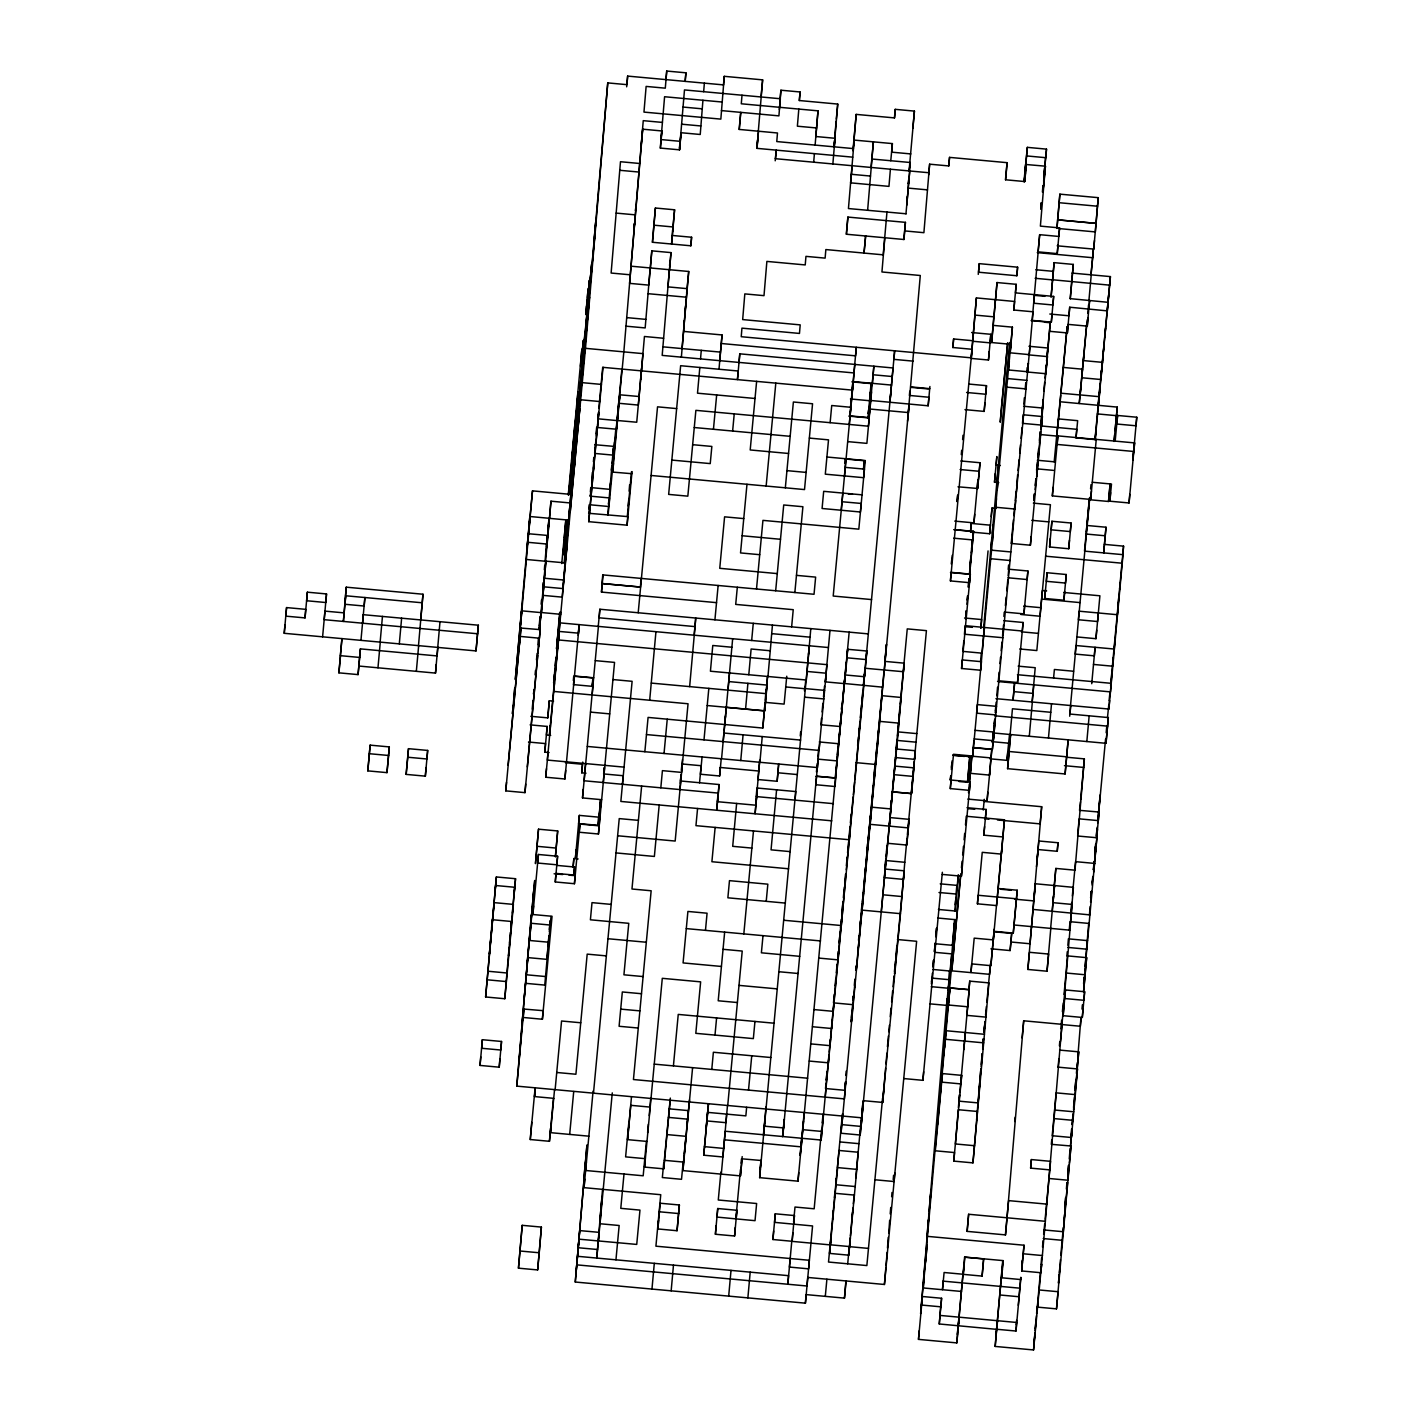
<?xml version="1.0" encoding="UTF-8"?>
<svg xmlns="http://www.w3.org/2000/svg" width="1421" height="1421" viewBox="0 0 1421 1421"><rect width="100%" height="100%" fill="white"/><g stroke="black" fill="none" stroke-linecap="round" stroke-linejoin="round"><path stroke-width="1.5" d="M363.119 614.671L478.344 625.204L476.017 650.925L284.236 633.304L284.964 624.743M305.035 617.904L305.746 609.343L286.562 607.584L285.852 616.146L305.035 617.904L307.362 592.184L326.528 593.942L325.818 602.522L306.634 600.746L307.362 592.184M437.828 647.372L437.117 655.934L360.401 648.882L358.074 674.602L338.891 672.844L341.946 638.562L340.329 655.72M422.25 602.788L422.978 594.227L346.262 587.175L345.534 595.754L422.25 602.788L420.652 619.947M358.074 674.602L360.401 648.882M362.568 623.197L363.279 614.636M367.808 770.875L370.135 745.137L389.301 746.913L388.59 755.475L386.974 772.633L367.808 770.875L370.135 745.137M380.295 642.079L377.968 667.799M382.462 616.394L380.135 642.114M386.974 772.633L389.301 746.913M401.628 618.153L399.301 643.873M427.668 750.43L425.341 776.15L406.157 774.392L406.868 765.83L408.484 748.672L427.668 750.43L426.939 758.992L407.774 757.233L408.484 748.672M418.662 645.614L416.335 671.334M425.341 776.15L426.051 767.589M358.803 666.04L435.501 673.092L436.229 664.531M439.995 621.688L435.501 673.092M476.017 650.925L478.344 625.204M485.609 996.974L494.206 902.637L513.39 904.395L511.951 921.519L504.792 998.732L485.609 996.974L496.373 876.952L515.539 878.711L508.558 955.871L509.269 947.31M480.032 1065.43L482.358 1039.71L501.542 1041.469L499.215 1067.189L480.032 1065.43L480.742 1056.869M482.358 1039.71L481.648 1048.272L500.814 1050.03L501.542 1041.469M490.813 936.99L489.375 954.113L495.645 885.514L514.828 887.272M491.542 928.428L492.252 919.867M494.757 894.111L496.373 876.952M530.175 516.587L520.299 628.011L540.175 629.627L524.971 792.634L505.787 790.875L506.498 782.314M508.114 765.155L520.104 636.466L519.375 645.027M513.141 705.207L512.43 713.768L514.757 688.048L514.029 696.61M528.381 533.781L526.782 550.939L532.502 490.867L570.851 494.384M529.109 525.219L529.82 516.658L515.308 679.522L521.578 610.923L520.139 628.046L521.916 610.852L541.099 612.611L539.483 629.769L550.957 501.187L570.123 502.945L564.67 562.982L568.436 520.122M547.902 535.468L528.559 533.745L532.502 490.867M504.792 998.732L509.109 947.345M509.464 943.064L510.423 932.354M499.215 1067.189L499.926 1058.627M509.446 945.178L509.997 938.748M512.324 913.028L514.651 887.308M513.94 895.869L515.539 878.711M524.971 792.634L525.681 784.072M527.298 766.914L537.671 655.401M537.884 644.832L538.417 638.402M544.35 569.857L544.705 565.576M545.06 561.295L545.788 552.733M548.275 526.978L548.826 520.566L547.795 531.294M538.559 646.804L539.27 638.224L537.866 653.251M560.62 614.298L541.437 612.54L542.147 603.978L545.913 561.135L565.096 562.894M542.875 595.417L544.314 578.294M540.175 629.627L539.447 638.207L520.264 636.43L520.992 627.869L505.787 790.875M541.437 612.54L543.763 586.82L562.947 588.578L566.872 545.7L566.162 554.261M545.913 561.135L544.474 578.258L563.657 580.017M550.957 501.187L549.518 518.31L530.335 516.551M861.979 1117.83L516.782 1086.124L531.33 914.822M521.809 1026.175L533.834 889.066M549.074 752.562L544.811 752.171L545.54 743.592L528.488 742.028M519.109 1060.386L522.697 1017.578M538.523 829.189L535.468 863.488L538.523 829.189L557.689 830.948L555.451 856.668M530.104 724.87L547.156 726.433L546.428 734.994L550.691 735.385M553.568 701.139L549.305 700.748L547.867 717.871L530.815 716.308M532.555 906.154L529.518 940.453L531.117 923.277L550.3 925.053L548.684 942.212L529.34 940.471M533.106 897.628L534.722 880.469L530.779 923.348M564.332 537.777L565.771 520.654L561.757 563.551M516.782 1086.124L523.94 1008.91L523.212 1017.472L542.396 1019.248L552.059 916.279L532.875 914.52L533.586 905.959M563.8 546.303L563.071 554.883L566.286 520.548M565.398 529.145L566.126 520.583M568.453 494.863L569.164 486.302M538.417 854.483L537.706 863.044L556.872 864.803L557.6 856.241L538.417 854.483L532.875 914.52M571.668 460.546L572.379 451.985M572.556 451.949L574.723 426.264M578.24 635.311L579.235 624.601L564.919 778.992L545.753 777.234L546.463 768.672M554.385 674.478L553.657 683.039L555.984 657.319L555.274 665.881M573.622 443.316L572.894 451.878L576.837 408.999L576.127 417.561M575.061 426.193L575.771 417.632M576.677 409.035L577.938 391.947M548.08 751.514L547.351 760.075L624.068 767.127M550.229 725.829L549.518 734.391L585.47 348.34L607.762 82.898L626.945 84.656L627.656 76.095L723.555 84.905M557.423 640.196L558.151 631.635M565.327 546.001L566.055 537.44M567.494 520.317L564.439 554.599L567.832 520.246M577.565 400.438L578.276 391.876L568.702 494.81M580.443 366.192L581.882 349.051L568.276 494.899M549.696 734.355L550.407 725.794M559.927 614.44L558.489 631.563L560.727 612.185M567.121 528.807L564.155 563.089M571.437 477.438L569.821 494.597L574.652 443.121M572.148 468.877L574.475 443.157M554.51 682.879L553.799 691.441L688.048 703.768L675.17 841.054L617.638 835.761M555.06 674.353L558.116 640.054L556.499 657.23M566.748 537.298L568.187 520.175L565.682 545.93M581.669 357.524L580.958 366.085L583.285 340.365L582.557 348.927M557.743 648.562L559.892 622.86L828.372 647.532M564.919 562.929L568.524 520.104L549.341 518.345L547.014 544.065L527.83 542.307M571.402 485.858L570.674 494.419L572.29 477.261M572.112 477.296L580.55 382.995L579.999 391.539M586.5 306.03L585.772 314.609L588.099 288.872L587.388 297.433M575.168 443.015L562.219 597.14L543.035 595.381M574.617 451.541L564.617 567.192M587.726 297.38L586.287 314.503L589.342 280.221L587.903 297.344M573.516 468.593L571.366 494.295L589.449 297.042L580.852 391.361M579.448 400.065L571.739 485.787M585.026 331.59L578.933 400.171M570.265 511.347L579.75 408.413L578.311 425.554M582.663 365.748L579.075 408.555L582.468 374.203M583.392 357.186L584.99 340.01M574.208 468.468L574.919 459.907M590.195 280.044L591.811 262.885L583.765 348.678M584.067 357.044L584.795 348.482M590.71 279.937L607.762 82.898M593.925 245.62L595.914 219.971L594.315 237.129M518.452 1268.171L522.218 1225.328L541.401 1227.087L539.234 1252.771L537.635 1269.93L518.452 1268.171L522.218 1225.328M553.462 1098.397L549.447 1141.294L530.264 1139.535L531.703 1122.395M534.545 1096.586L535.273 1088.006L534.545 1096.586L553.728 1098.344M555.362 856.685L557.689 830.948M545.469 976.529L526.303 974.77L527.902 957.612L547.085 959.37L544.758 985.09L525.575 983.332L523.958 1000.491M548.897 935.853L546.907 959.406L547.724 950.827M549.412 931.537L550.14 920.861L549.305 929.458M548.684 942.212L549.234 935.782M549.59 931.501L551.028 916.492M542.396 1019.248L543.106 1010.668L523.425 1009.017M555.274 881.961L555.984 873.4L575.168 875.158L574.439 883.72L555.274 881.961L557.6 856.241M564.919 778.992L565.647 770.431M578.347 633.198L579.075 624.636M588.951 509.002L589.306 504.721L608.49 506.48L607.762 515.041M590.39 491.861L590.745 487.581M588.933 513.212L589.644 504.65M590.372 496.089L591.083 487.527M592.344 472.536L591.793 483.176L592.841 472.429M591.26 487.492L590.55 496.053L591.349 487.474M593.41 461.789L593.783 457.509M632.025 471.577L627.087 525.184L588.72 521.667L597.317 427.348M593.392 470.227L594.102 461.665M596.269 435.981L596.98 427.401M597.495 427.312L598.756 412.321L597.53 425.199M588.72 521.667L603.037 367.257M537.635 1269.93L541.401 1227.087M549.447 1141.294L550.531 1128.452M588.862 1136.178L550.513 1132.661L551.224 1124.1M573.143 867.147L573.853 858.568L578.116 858.959M586.003 773.202L581.74 772.811L582.45 764.249L565.416 762.686M576.127 849.705L575.398 858.266L579.342 815.388L598.525 817.146L597.797 825.708L578.631 823.949L579.342 815.388M599.165 825.441L579.999 823.683L579.271 832.244L598.454 834.003L614.547 662.399L595.363 660.641M601.669 799.686L582.503 797.927L583.214 789.365M585.541 763.628L584.102 780.768L718.351 793.096L716.735 810.254L718.014 793.167M592.148 694.958L592.877 686.396L573.693 684.638M598.419 626.359L582.503 797.927M868.338 633.89L599.857 609.236L599.147 617.798L695.029 626.608L689.647 686.609M602.735 574.972L602.007 583.534L640.374 587.068L641.173 578.489M608.845 500.085L608.49 504.366L609.005 500.05M613.517 446.531L609.2 497.918L590.035 496.142M716.539 602.646L601.474 592.077L602.184 583.516L640.534 587.033M608.827 506.409L609.556 497.847M613.854 446.46L612.433 463.601L615.808 429.231M614.565 442.109L614.209 446.407L594.689 444.702M612.931 463.495L612.22 472.056L631.919 473.708M613.659 454.933L614.369 446.372M613.446 463.388L612.735 471.95L619.893 394.754L619.165 403.315L638.349 405.074L641.51 368.661M616.501 429.106L618.65 403.422M618.277 411.912L617.389 420.509L636.732 422.232L643.003 353.634L585.47 348.34M619.005 403.351L619.716 394.789L639.077 396.512M634.441 223.452L634.086 227.733L634.619 223.417M669.54 269.724L670.978 252.601L651.813 250.842L648.758 285.124L629.574 283.365L642.701 129.187L661.866 130.963L660.445 148.086L679.611 149.844L681.05 132.721L700.233 134.48L702.933 100.269M598.312 825.601L600.479 799.916M600.639 799.881L599.2 817.004L600.817 799.845M598.454 834.003L599.893 816.88M603.659 774.036L604.191 767.606M603.286 782.527L604.547 767.535M629.094 491.115L629.645 484.685M628.189 506.036L628.721 499.606M627.087 525.184L627.798 516.622L588.596 513.283M640.676 379.354L644.441 336.493L663.625 338.269M650.196 268.001L645.17 327.931L625.986 326.173M652.363 242.316L655.401 208.017L674.584 209.793L671.618 244.057M685.188 81.37L685.917 72.808L666.733 71.05L665.294 88.173L646.129 86.415L643.962 112.099L720.838 119.115L724.266 76.325L762.633 79.86L758.317 131.229M650.374 267.965L651.813 250.842M655.401 208.017L652.523 242.281L690.89 245.797L691.601 237.236L672.417 235.477M575.274 1282.026L584.067 1179.235L575.274 1282.026L805.405 1303.164L812.563 1225.95L774.552 1222.362L775.262 1213.8L794.446 1215.559L793.717 1224.12M585.328 1162.147L583.889 1179.27L586.944 1144.989L585.505 1162.112M790.165 1258.509L789.437 1267.07L808.62 1268.846L809.331 1260.285L655.916 1246.181L660.747 1194.706L584.031 1187.654L584.759 1179.093M586.358 1161.934L585.647 1170.495L643.18 1175.789L646.395 1141.472M622.451 784.285L623.18 775.724L603.996 773.965M669.38 269.759L662.186 355.392L738.902 362.426M669.557 265.514L670.09 261.198M671.529 244.075L672.968 226.951L653.802 225.175M602.522 1189.555L596.767 1258.065L612.273 1092.891M598.383 1240.906L599.094 1232.344L579.75 1230.604L578.152 1247.78M655.951 631.635L649.681 700.251M681.37 357.151L687.107 288.641L667.941 286.882L670.978 252.601M703.661 91.69L704.372 83.129M682.08 348.589L688.723 271.482L631.19 266.207M646.733 1141.4L627.567 1139.642L631.492 1096.746M699.825 367.471L697.498 393.191L755.031 398.484M700.535 358.909L701.264 350.348M670.197 1100.209L663.767 1168.844L644.583 1167.085L645.294 1158.524M647.621 1132.803L648.349 1124.242M649.237 1115.645L650.676 1098.522M680.375 781.07L681.085 774.623L680.25 783.202M679.984 789.561L680.712 780.999L719.062 784.534L718.351 793.096M682.329 763.841L681.6 772.402L662.417 770.644L660.818 787.802M695.029 626.608L695.739 618.028L694.141 635.205M718.99 369.229L722.046 334.947L683.696 331.43M742.011 95.225L741.282 103.786L817.999 110.838L815.121 145.084M719.719 360.668L722.046 334.947M654.299 1263.34L651.973 1289.06M657.87 1228.952L660.197 1203.232L679.38 1204.99L677.053 1230.728L657.87 1228.952L658.58 1220.39M663.767 1168.844L664.477 1160.282M699.541 782.829L701.157 765.67M852.76 157.163L756.878 148.352L757.588 139.791M853.968 372.995L854.856 364.398L739.79 353.829L739.062 362.408L854.128 372.959L833.203 596.038L871.57 599.573M757.038 148.335L758.477 131.194L756.878 148.352M673.483 1265.099L671.156 1290.836M677.053 1230.728L679.38 1204.99M742.082 1158.737L740.465 1175.895L682.933 1170.602L683.661 1162.041M684.371 1153.479L685.1 1144.917M685.259 1144.882L685.988 1136.32L666.804 1134.562M686.876 1127.723L688.315 1110.6L669.131 1108.842M702.045 757.073L700.429 774.232L719.612 775.99L720.34 767.429M723.182 741.62L723.893 733.041L800.609 740.092M724.781 724.444L725.509 715.882M728.014 690.126L729.524 672.986M732.668 638.686L721.566 758.778M834.855 138.317L837.733 104.07L799.366 100.536L800.094 91.974L780.911 90.216L778.921 115.865L721.388 110.589M775.511 158.655L776.221 150.093L775.209 160.804M727.481 1105.538L722.898 1156.978L703.732 1155.202L708.386 1103.762M706.059 1129.482L706.77 1120.92L725.953 1122.679L726.664 1114.117M706.947 1118.789L707.498 1112.359L745.847 1115.876L746.647 1107.296M736.629 803.451L732.703 846.33L751.869 848.088M743.076 734.817L740.75 760.537M747.908 683.323L745.581 709.061M798.815 109.062L797.376 126.203L816.56 127.961M715.402 1234.245L717.729 1208.525L736.913 1210.283L734.586 1236.004L715.402 1234.245L716.113 1225.684M717.729 1208.525L717.019 1217.087L755.031 1220.675L756.629 1203.516L718.28 1199.999L720.891 1172.112M721.3 1174.137L725.225 1131.24L821.125 1140.051L863.861 685.295M756.185 796.719L756.913 788.158M759.702 760.235L755.102 813.771L757.429 788.051L795.778 791.568L795.05 800.13M762.793 728.049L764.924 704.461L762.793 728.049L648.083 717.41L644.85 751.727M762.242 736.575L759.915 762.295M766.026 693.714L767.535 676.574L764.747 710.82L707.214 705.527M764.747 710.82L767.074 685.1L728.724 681.565M771.017 642.203L767.962 676.503M770.928 642.221L772.456 625.08M813.682 162.207L814.411 153.646M731.016 1270.392L728.689 1296.112M734.586 1236.004L735.296 1227.442M736.185 1218.845L736.913 1210.283M740.465 1175.895L742.188 1156.605M777.145 781.284L778.672 764.143L777.145 781.284L757.961 779.525L759.578 762.366M776.594 789.81L771.052 849.847L790.236 851.623M833.967 146.914L834.5 140.484M834.855 136.203L836.116 121.229M834.127 146.878L834.678 140.448M832.866 163.966L835.015 138.281L815.849 136.523L817.999 110.838M750.199 1272.15L747.872 1297.87M846.259 662.168L797.998 1181.171L759.649 1177.654L760.359 1169.092M765.191 1117.617L759.649 1177.654M800.272 735.954L800.645 731.673M763.592 1134.775L809.366 645.738L808.478 654.335M731.939 647.248L712.774 645.489L710.429 671.209L806.329 680.02L810.805 628.597M853.133 148.672L856.188 114.391L894.537 117.907L895.266 109.346L914.431 111.104L909.067 171.124M856.188 114.391L854.021 140.075L892.388 143.592L891.66 152.154L910.843 153.93M846.454 234.199L847.893 217.076L905.426 222.351L903.987 239.492L846.294 234.234L847.893 217.076M794.446 1215.559L792.119 1241.279L772.935 1239.521L773.646 1230.959M784.197 1119.411L782.598 1136.569L784.374 1119.375M818.176 759.009L817.448 767.571L587.317 746.434M819.793 741.851L819.064 750.412L646.466 734.568M782.758 1136.534L826.223 673.217L807.039 671.458M844.696 463.246L845.051 458.965L864.234 460.741L863.435 469.321M841.25 510.246L842.777 493.105M844.483 475.928L845.992 458.788M849.296 424.453L852.902 381.627L851.89 392.356M871.055 167.518L873.382 141.798L867.627 210.308M853.239 381.556L852.529 390.136L602.699 367.329L598.88 408.093M792.119 1241.279L792.829 1232.717M797.998 1181.171L798.726 1172.609M801.604 1138.363L800.165 1155.486L804.179 1112.59M803.558 1121.133L801.213 1146.854L724.515 1139.82M838.621 741.584L839.172 735.154M839.331 735.119L840.22 726.522L820.876 724.799L821.48 718.369M840.237 724.426L840.593 720.127M846.845 657.852L847.555 649.29L866.899 651.013L864.572 676.733L845.406 674.975L847.733 649.255M868 417.881L871.055 383.599L851.872 381.84M868.515 417.774L871.57 383.492L870.842 392.054M869.954 400.651L871.393 383.528M869.741 409.124L869.03 417.685L873.862 366.192L872.423 383.333M847.698 441.611L866.881 443.37L871.535 391.93M884.821 237.716L881.944 271.979L920.293 275.496L908.268 412.605M886.97 212.031L883.205 254.874M890.399 169.259L888.96 186.382L850.611 182.847L852.209 165.689M805.405 1303.164L806.116 1294.602L844.465 1298.119L846.081 1280.96M821.125 1140.051L822.723 1122.892M825.956 1084.365L825.601 1088.646L825.832 1084.383M826.329 1080.084L827.04 1071.523L826.24 1080.102M825.228 1097.136L825.938 1088.575L845.122 1090.333L844.411 1098.895L633.446 1079.534L651.155 890.772L631.972 889.013L641.635 786.044M830.77 1037.099L830.059 1045.661L810.876 1043.902M832.386 1019.941L831.658 1028.502L812.492 1026.744M834.003 1002.782L833.274 1011.343L814.091 1009.585M839.207 942.798L839.918 934.236M838.816 951.288L838.106 959.868L818.922 958.091M840.095 934.201L840.806 925.639M841.871 914.911L842.955 902.051M850.095 831.178L849.367 839.74L695.953 825.654L697.569 808.496M859.048 732.561L859.403 728.28M864.234 676.805L864.945 668.243L903.472 671.724L904.2 663.163L885.017 661.404M863.684 685.331L865.123 668.207M866.011 659.61L866.739 651.049M890.701 393.688L854.749 779.738M906.882 201.018L907.237 196.737M909.404 171.053L910.115 162.491L871.588 158.992M913.099 361.129L893.933 359.371L894.644 350.809L889.901 402.267L893.027 367.968L854.678 364.433M905.976 213.825L909.742 170.982L908.143 188.14M829.58 1253.411L837.626 1167.6L856.81 1169.376L848.746 1255.169L829.58 1253.411L831.019 1236.288M831.178 1236.252L830.468 1244.814L849.651 1246.572L850.362 1238.011M832.617 1219.129L833.345 1210.55M834.429 1197.708L834.784 1193.427M835.85 1182.698L836.205 1178.418M837.449 1167.636L839.065 1150.477L858.248 1152.236L856.632 1169.394M884.199 1085.289L882.761 1102.43L863.417 1100.689L860.185 1135.024L841.019 1133.248L841.729 1124.686M841.907 1124.65L879.812 721.388L898.996 723.147L861.09 1126.427L841.907 1124.65L842.617 1116.089M851.41 1017.525L851.765 1013.244M852.849 1000.384L853.204 996.103L853.026 1000.366M852.103 1013.173L851.392 1021.735L855.335 978.856L854.607 987.417M855.708 970.348L856.064 966.067M856.934 961.697L856.224 970.259L909.174 404.008L907.557 421.167M857.822 953.1L860.167 927.362M861.428 910.275L861.783 905.994M861.055 918.765L861.765 910.204M862.494 901.642L863.204 893.081M864.092 884.484L865.531 867.361M863.542 893.01L862.103 910.133L900.47 913.667L882.583 1102.465L885.638 1068.166M864.98 875.887L867.147 850.202M868.036 841.605L868.746 833.043M867.485 850.131L870.363 815.885M869.101 832.972L870.54 815.849M872.689 790.165L873.045 785.884M873.027 790.094L870.167 824.34L908.339 827.892L906.74 845.051L887.557 843.292M873.755 781.532L874.643 772.935M875.372 764.374L876.81 747.233M874.093 781.461L874.821 772.9M875.709 764.303L876.42 755.741M877.698 738.636L878.587 730.039M877.325 747.144L878.036 738.583M879.652 721.424L881.979 695.686L901.145 697.462L898.818 723.182M884.306 669.966L886.455 644.281L884.857 661.44M1025.358 173.025L1024.648 181.586L1026.246 164.427L1024.807 181.551L1005.642 179.792L1007.08 162.669L949.548 157.376L948.819 165.937L929.636 164.179L923.899 232.689L904.715 230.913M844.465 1298.119L845.904 1280.996M848.746 1255.169L850.184 1238.046M851.801 1220.888L852.529 1212.326M860.185 1135.024L860.913 1126.444M861.819 1115.751L862.884 1102.909L861.783 1113.655M861.09 1126.427L863.417 1100.689M881.286 911.909L904.2 663.163M884.892 869.084L885.603 860.522L904.786 862.281L900.47 913.667M885.78 860.487L884.342 877.61L903.507 879.386L904.236 870.807L885.052 869.048M886.668 851.89L887.201 845.477M891.66 800.378L889.333 826.098L889.883 817.572L909.067 819.331L908.339 827.892M891.678 798.265L892.21 791.852L911.394 793.611L912.282 785.014M893.276 783.22L895.603 757.5M897.397 736.096L898.392 723.253M896.491 748.903L897.219 740.341M870.807 400.491L928.179 405.802L928.89 397.241L909.706 395.482M885.994 1063.885L886.899 1053.192M887.432 1046.762L888.391 1036.051M895.301 965.214L894.573 973.776L904.236 870.807M906.74 845.051L909.067 819.331M892.388 791.817L911.554 793.575L913.17 776.417L913.898 767.855L894.715 766.097M914.609 759.294L915.337 750.732L896.154 748.974L896.864 740.412L916.048 742.171L914.431 759.329L895.425 757.535M916.048 742.171L926.421 630.64L907.255 628.881L900.204 703.963M950.436 580.923L951.146 572.361L970.33 574.12L969.602 582.681L950.436 580.923L972.799 340.72L953.615 338.962L952.905 347.523L972.071 349.282L971.36 357.843L741.229 336.706L741.94 328.144L799.472 333.438L800.201 324.876L742.668 319.583L744.817 293.898L764.001 295.657L766.878 261.411L805.227 264.928L805.956 256.366L825.121 258.125L825.85 249.563L883.382 254.856M888.214 1237.425L887.486 1248.082M889.653 1220.302L888.747 1233.108M890.203 1213.871L890.736 1207.441M891.642 1196.748L891.997 1192.468M576.873 1264.868L807.004 1286.005L807.732 1277.443L884.43 1284.477L885.869 1267.354M886.047 1265.223L887.13 1252.363M894.821 1172.964L894.093 1181.526L874.91 1179.767M962.639 439.569L962.994 435.288M971.182 357.879L976.387 297.913L1014.576 301.465L1013.848 310.027L1033.031 311.785L1029.266 354.628L1010.26 352.834L1012.409 327.15L993.243 325.391L995.393 299.707M972.799 340.72L976.387 297.913M979.264 263.649L978.554 272.21L1016.903 275.745L1017.614 267.184L979.264 263.649L978.252 274.377M903.756 1078.557L922.922 1080.333L923.65 1071.754M931.537 981.787L931.91 977.506M936.013 934.592L936.546 928.162L935.728 936.741M970.49 531.987L971.218 523.425L990.384 525.184L989.673 533.745L970.49 531.987L971.218 523.425M950.685 775.902L950.329 780.182L950.809 775.866M950.489 780.147L950.862 775.866M950.294 788.602L951.004 780.04L970.188 781.799L969.477 790.36L950.294 788.602L953.509 754.285L972.692 756.043L984.504 627.407M961.555 668.492L962.283 659.93L981.449 661.689L980.739 670.25L961.555 668.492L970.33 574.12M965.712 617.14L966.244 610.728M966.955 604.262L967.665 595.701L967.15 600.017M968.394 587.139L968.944 578.613L968.34 587.139M970.916 557.174L970.01 565.771L970.827 557.192M971.627 548.613L972.355 540.051L971.218 552.893M973.065 531.472L972.71 535.753L973.065 531.472L953.882 529.713M950.471 572.503L969.637 574.262L970.365 565.7M954.77 521.116L973.953 522.875L974.682 514.313M969.637 574.262L973.58 531.383L954.397 529.624M977.168 488.558L977.897 479.996L973.953 522.875M958.003 486.799L977.684 488.469L978.234 482.039M977.684 488.469L980.01 462.731L960.845 460.972M964.983 409.639L984.167 411.397L984.877 402.836M969.442 384.114L986.494 385.677L985.765 394.239L966.6 392.48M971.431 358.447L988.483 360.01L989.194 351.449M971.627 332.532L990.81 334.29L990.082 342.852L973.03 341.289M1010.082 352.87L1010.811 344.308L991.627 342.55L993.794 316.865M995.57 299.671L997.009 282.548L1016.175 284.307L1015.464 292.868L1053.654 296.421L1052.925 304.982L1033.742 303.224L1034.47 294.662M926.936 1236.661L930.702 1193.818L929.991 1202.379M929.085 1210.976L947.061 998.999M964.539 1257.176L983.723 1258.935L982.106 1276.094L962.923 1274.335L956.83 1342.898L918.481 1339.381L919.192 1330.82M927.824 1228.064L928.552 1219.502L920.63 1313.697L941.803 1073.725M948.677 979.744L949.406 971.182M921.519 1305.1L922.424 1296.503L941.59 1298.261L940.88 1306.823L921.696 1305.064M961.484 1291.458L923.135 1287.941L927.078 1245.062L925.639 1262.185M929.654 1003.83L946.688 1005.393L947.239 998.963M946.688 1005.393L949.015 979.673L931.981 978.11M954.77 911.163L956.209 894.04L938.997 892.512M923.313 1287.906L924.023 1279.344M937.7 918.019L954.734 919.6L942.514 1065.164L951.999 962.23L951.288 970.809L989.638 974.326L990.366 965.765M958.34 876.775L955.463 911.039L938.411 909.458M939.814 1099.374L940.524 1090.813M941.253 1082.251L941.963 1073.69M944.13 1048.005L939.636 1099.41M942.478 1073.583L941.768 1082.145L960.933 1083.921L961.662 1075.36L942.478 1073.583L935.32 1150.797L954.503 1152.555L953.793 1161.117L972.959 1162.875L977.453 1111.471L958.269 1109.712L955.392 1143.958L974.575 1145.717M944.645 1047.899L946.244 1030.74L984.433 1034.293L972.959 1162.875M937.487 1125.112L950.01 987.897L948.233 1005.091L949.85 987.932L969.193 989.655L959.885 1092.554M967.452 782.349L969.779 756.629L952.727 755.066M969.779 756.629L967.612 782.314L959.086 781.532M980.899 628.118L981.627 619.556L964.575 617.993M991.272 516.587L992 508.025L996.263 508.416M942.247 874.412L961.431 876.171L962.141 867.609M998.768 482.66L994.505 482.27L995.215 473.708M971.111 764.782L970.401 773.344L989.567 775.102L990.295 766.541M972.692 756.043L973.403 747.482M983.652 627.567L1009.549 342.461M984.327 627.425L982 653.163L962.834 651.386L963.829 640.676M990.81 550.371L991.521 541.81M992.409 533.212L993.137 524.651M996.903 481.79L998.501 464.631M983.723 633.873L1012.409 327.15M992.373 541.632L993.101 533.07M996.494 498.718L995.766 507.279L1014.949 509.038L1015.678 500.476M997.205 490.156L997.933 481.595M1024.843 173.113L1025.571 164.552M1008.484 370.028L1009.372 361.431M1026.619 155.919L1045.803 157.695L1046.513 149.134L1027.347 147.358L1024.292 181.657L1025.909 164.499L1045.43 166.186L1040.385 226.117L1059.569 227.893L1058.858 236.454L1039.675 234.678L1038.058 251.854L1057.242 253.613L1059.569 227.893M996.458 1329.328L939.263 1323.981L939.992 1315.42L1016.69 1322.471L1015.979 1331.033L996.796 1329.274L997.524 1320.713M943.207 1281.103L942.478 1289.664L944.095 1272.505L963.278 1274.264L964.877 1257.105L1003.244 1260.622L1001.627 1277.781L1020.811 1279.557M963.811 1049.657L965.427 1032.499M969.015 989.691L969.744 981.129L988.927 982.888L984.433 1034.293M1004.469 819.81L996.601 905.586L977.417 903.827L978.128 895.266L1016.495 898.783L1013.262 933.1L994.096 931.341L993.368 939.903L974.202 938.144L970.969 972.461L971.698 963.9L990.881 965.658L1004.469 819.81L966.28 816.258L965.481 824.837M1003.031 836.951L983.847 835.175L984.575 826.613M985.463 818.016L986.174 809.455L967.008 807.696M967.896 799.099L987.08 800.858L987.79 792.296M989.407 775.138L991.734 749.418L972.728 747.624M987.08 800.858L991.894 749.382M992.622 740.821L993.332 732.259L992.533 740.838M994.238 723.662L994.753 719.346L993.918 727.925M973.847 741.087L973.243 747.517L992.409 749.276L993.847 732.152M994.025 730.021L994.931 719.31M974.131 738.92L993.315 740.678L994.913 723.52M1003.901 616.483L1004.256 612.202M993.315 740.678L1029.976 346.067M1003.528 624.974L1002.569 635.702M1008.182 575.647L1008.715 569.217L1027.898 570.976L1027.17 579.537L1008.004 577.779M1011.557 543.39L1012.285 534.829M1016.388 491.915L1017.099 483.353M1027.152 367.684L1026.797 371.965L1045.98 373.723M1041.344 202.777L1040.811 209.207L1041.398 202.759L1040.829 207.093M1042.41 192.048L1042.943 185.618M1044.026 174.89L1044.559 168.46M1027.649 371.805L1028.378 363.225L1027.827 371.769L1008.644 369.993M1043.653 181.266L1044.186 174.854M1044.915 166.293L1045.625 157.731M1043.458 185.512L1042.925 191.942L1045.43 166.186M1043.653 183.38L1044.897 168.388L1043.671 181.266M1039.675 234.678L1032.143 320.382L1051.327 322.141L1053.654 296.421M958.091 1325.811L957.381 1334.372L964.628 1257.159M956.83 1342.898L957.559 1334.337M958.447 1323.644L958.997 1317.214M958.447 1325.74L959.157 1317.178M963.278 1274.264L963.989 1265.702M1022.41 1262.381L1021.699 1270.96L1040.865 1272.719L1045.359 1221.296L968.642 1214.262L967.204 1231.385L1005.571 1234.902L1023.706 1020.793L1062.073 1024.328L1060.457 1041.486M976.564 1120.068L980.881 1068.681L978.714 1094.383M981.236 1064.4L982.124 1053.707M982.675 1047.277L983.385 1038.715L983.03 1042.996M979.602 1085.786L978.163 1102.909L958.997 1101.151L959.53 1094.721L958.393 1107.581M981.218 1066.514L982.302 1053.672M982.657 1049.391L983.563 1038.68M984.096 1032.268L985.002 1021.557L983.954 1032.285L984.646 1025.838M1007.826 751.798L1007.098 760.359L989.886 758.814M990.881 965.658L994.203 929.21M1013.084 700.233L1014.594 683.075L1012.995 700.233M1065.111 773.965L1068.166 739.684L1065.111 773.965L1007.578 768.672L1010.633 734.391L1009.017 751.549M1002.142 845.548L1001.414 854.11L982.248 852.334L977.417 903.827M999.141 672.169L998.341 680.748L1017.525 682.506L1018.058 676.076M1003.883 620.693L1023.067 622.469L1022.338 631.031L965.161 625.666L964.433 634.228L1002.96 637.727M1004.771 612.096L1023.955 613.872L1024.683 605.293M1034.364 493.922L1033.831 500.334L1034.452 493.904M1013.422 519.873L1011.219 543.461L1030.385 545.22L1031.113 536.658M1054.116 262.654L1051.078 296.936L1054.116 262.654L1073.299 264.413L1070.244 298.694L1073.299 264.413M1056.993 228.39L1059.871 194.144L1098.238 197.661L1093.744 249.084L1057.171 245.815M1056.904 228.408L1059.871 194.144M1037.383 468.06L1036.655 476.621L1040.421 433.778M1042.41 408.111L1043.298 399.514L1040.811 425.27L1047.419 356.6L1028.236 354.841M1046.176 365.268L1045.057 378.11M1047.064 356.671L1047.792 348.109M1042.375 416.548L1041.664 425.11L1022.481 423.351L1023.209 414.772L1042.375 416.548L1030.385 545.22M1045.803 373.759L1047.419 356.6M1046.531 365.197L1050.297 322.354L1031.113 320.595M1051.327 322.141L1052.037 313.579M1057.242 253.613L1057.97 245.051M982.106 1276.094L983.545 1258.97M990.934 948.802L1010.118 950.56L1011.645 933.419M1032.339 701.974L1029.301 736.256M1033.778 684.851L1032.161 702.01L1035.216 667.71L1018.164 666.147M1013.262 933.1L1017.205 890.221L998.022 888.462M1016.495 898.783L1017.205 890.221M1033.369 503.141L1050.421 504.721L1040.048 616.234L1020.864 614.476M1019.781 648.988L1036.833 650.552L1042.375 590.514L1046.638 590.905M1057.579 427.508L1056.869 436.069L1039.817 434.506M1096.248 439.391L1090.689 499.428L1052.339 495.911L1053.068 487.35M1054.187 461.861L1060.617 395.34M1057.881 435.874L1057.171 444.436L1133.887 451.487L1134.597 442.908L1057.881 435.874L1052.339 495.911M1044.737 598.472L1047.064 572.734L1066.247 574.51L1063.92 600.23L1044.737 598.472L1045.465 589.91M1047.064 572.734L1046.353 581.313L1065.537 583.072L1066.247 574.51M1049.568 546.978L1051.895 521.258L1071.079 523.017L1068.752 548.755L1049.568 546.978L1050.297 538.417M1050.332 331.377L1067.384 332.94L1068.095 324.379L1087.278 326.137L1089.605 300.417L1088.877 308.979M1108.806 293.756L1107.368 310.879L1069.711 307.22L1068.983 315.782L1049.799 314.023M1051.895 521.258L1051.185 529.82L1070.35 531.578L1071.079 523.017M1040.865 1272.719L1041.593 1264.157L1033.547 1349.95L995.18 1346.433L997.347 1320.731M995.18 1346.433L1002.729 1260.729M1001.627 1277.781L1002.338 1269.219M1027.863 969.459L1029.461 952.301L1048.645 954.059L1047.028 971.218L1027.863 969.459L1041.682 806.719L984.149 801.444M1010.828 941.999L1030.012 943.757L1035.394 883.755L1073.406 887.343L1070.528 921.607M1051.522 703.732L1048.467 738.014M1072.073 273.081L1110.423 276.598L1095.218 439.604L1076.034 437.828L1076.763 429.266M1080.866 386.352L1079.25 403.511L1086.71 324.148M1081.772 373.545L1082.127 369.265M1084.081 352.035L1083.37 360.597L1102.554 362.355M1088.557 304.84L1087.793 313.402M1063.92 600.23L1064.631 591.669M1091.239 274.839L1088.912 300.559M1092.678 257.716L1093.406 249.137L1090.991 274.892L1092.678 257.716L1037.277 252.618M1068.752 548.755L1069.462 540.175M1087.278 326.137L1087.989 317.576M1093.744 249.084L1094.472 240.522M1018.306 1305.313L1020.74 1277.461M1021.699 1270.96L1024.026 1245.222L928.144 1236.43M1049.853 1169.892L1030.669 1168.133L1031.38 1159.572L1050.563 1161.33L1045.128 1219.236M1047.028 971.218L1050.794 928.375M1052.233 911.234L1053.494 896.26M1053.672 894.111L1055.839 868.426L1075.004 870.185L1084.365 758.867L1067.313 757.304M1037.206 858.142L1038.804 840.983L1057.988 842.742L1057.277 851.303L1038.094 849.545L1036.477 866.703M1070.528 705.527L1089.783 497.51M1086.283 531.88L1088.841 504.011M1088.61 508.274L1089.321 499.712L1108.504 501.471L1110.121 484.312M1095.218 439.604L1095.928 431.043M1090.689 499.428L1091.417 490.867M1098.433 405.287L1100.049 388.111M1103.264 353.793L1100.938 379.514L1081.754 377.755L1082.482 369.194L1063.299 367.435M1103.442 351.662L1103.975 345.232M1104.881 336.635L1105.591 328.073M1033.547 1349.95L1034.985 1332.827L1034.097 1341.424M1035.163 1330.678L1035.696 1324.265M1036.602 1313.555L1037.135 1307.142M1037.49 1307.071L1038.2 1298.51M1038.929 1289.948L1058.094 1291.707L1056.496 1308.865L1037.312 1307.107L1040.35 1272.807M1041.078 1264.246L1041.611 1257.834M1042.517 1247.123L1043.05 1240.711M1059.409 1045.892L1059.764 1041.611M1060.848 1028.768L1061.611 1020.207M1067.864 945.285L1068.397 938.855L1087.58 940.613L1084.845 970.632M1053.814 1118.576L1056.14 1092.856L1075.324 1094.614L1072.997 1120.334L1071.381 1137.493L1052.197 1135.734L1053.814 1118.576L1072.997 1120.334M1058.13 1067.207L1058.84 1058.645M1066.034 973.012L1067.473 955.889L1086.656 957.647L1083.53 991.947L1085.218 974.77L1066.034 973.012L1064.027 994.451M1045.359 1221.296L1072.127 904.431L1052.961 902.672L1054.56 885.514L1050.634 928.393M1063.139 1015.695L1065.466 989.957L1084.632 991.734L1082.305 1017.454L1063.139 1015.695L1063.849 1007.134M1065.466 989.957L1064.738 998.537L1083.921 1000.295L1084.632 991.734M1089.161 715.811L1086.834 741.531M1076.798 636.928L1095.964 638.686L1096.692 630.125M1098.291 612.966L1097.58 621.528L1078.397 619.751L1079.125 611.19L1117.474 614.725L1118.203 606.163M1106 527.227L1103.673 552.947L1106 527.227L1086.816 525.468M1108.504 501.471L1110.032 484.33M1114.65 434.986L1114.046 441.434L1117.261 407.099L1060.084 401.752M1134.597 442.908L1129.056 502.963L1109.872 501.204L1110.6 492.643M1117.581 415.465L1116.853 424.026L1136.036 425.785L1136.764 417.223L1117.581 415.465L1115.165 441.203M1059.196 1274.637L1058.467 1283.216L1060.084 1266.04M1059.373 1272.505L1060.457 1259.663M1060.812 1255.382L1063.317 1227.513M1065.128 1203.996L1065.661 1197.583L1065.111 1206.109M1066.389 1189.022L1066.922 1182.592M1085.076 966.387L1085.626 959.957M1085.804 957.807L1088.681 923.561M1056.496 1308.865L1071.008 1146.001L1051.309 1144.331L1051.718 1140.051M1064.578 1214.635L1063.849 1223.197L1067.615 1182.45M1066.727 1188.951L1067.26 1182.521M1067.81 1176.108L1068.699 1165.398M1069.249 1158.985L1070.137 1148.275M1070.866 1137.599L1071.594 1129.038M1073.565 1107.598L1074.454 1096.888M1074.987 1090.475L1075.892 1079.765L1075.075 1088.362M1076.425 1073.352L1077.331 1062.642M1077.864 1056.229L1080.937 1017.72M1091.541 891.411L1090.6 902.14M1092.074 884.999L1092.447 880.718M1093.992 861.463L1093.442 869.989L1094.046 863.559M1094.952 850.753L1095.325 846.472M1064.027 1223.161L1063.299 1231.723L1044.133 1229.964M1071.931 1128.967L1070.493 1146.09L1072.109 1128.931L1071.381 1137.493M1073.548 1109.712L1077.473 1068.929L1058.308 1067.171M1087.58 940.613L1096.888 837.733L1077.544 836.01M1075.697 1086.124L1078.752 1051.842L1059.569 1050.083M1094.401 863.488L1093.673 872.05L1096.888 837.733M1095.111 854.927L1095.84 846.365L1094.827 857.094M1097.438 829.207L1096.728 837.768L1099.055 812.048L1079.534 810.343L1080.422 801.746M1098.699 812.101L1100.138 794.978L1097.723 820.716M1075.324 1094.614L1077.473 1068.929M1099.055 812.048L1098.326 820.61L1079.161 818.851L1077.74 833.861M1082.305 1017.454L1083.033 1008.892M993.066 732.934L1106 743.307L1108.327 717.569L1069.977 714.053L1070.688 705.491L1069.693 716.22M1106 743.307L1108.327 717.569M995.943 698.67L1108.877 709.043L1109.606 700.482M1111.755 674.797L1110.494 691.885L997.56 681.512M1113.371 657.639L1112.643 666.2L1093.477 664.442M1114.97 640.48L1114.259 649.042L1075.892 645.525L1075.182 654.086L1094.365 655.845L1095.076 647.283L1091.737 683.732M1118.025 606.199L1118.736 597.619M1119.624 589.022L1120.174 582.61M1122.856 554.705L1123.567 546.144L1104.401 544.385M1108.877 709.043L1123.016 554.67L1084.667 551.153M1129.056 502.963L1129.766 494.401M1133.532 451.541L1132.821 460.102L1136.764 417.223M284.236 633.304L286.562 607.584M322.603 636.839L326.528 593.942M346.262 587.175L343.385 621.439L345.712 595.719L345.001 604.28L364.167 606.039L364.895 597.477L360.952 640.356M338.891 672.844L340.507 655.685L359.691 657.443M422.978 594.227L418.485 645.649M406.157 774.392L407.774 757.233M546.392 546.303L547.387 535.575M539.198 625.613L539.998 617.034M541.117 604.191L541.525 599.893M542.733 587.033L543.142 582.734M547.884 531.276L549.057 520.512M539.341 627.691L540.353 616.963L539.305 629.805L540.921 612.646M535.078 674.851L535.486 670.552M536.499 659.841L537.102 653.394M532.2 709.097L533.017 700.517M547.689 717.907L549.305 700.748M544.811 752.171L547.156 726.433M575.203 434.577L576.802 417.419L570.336 494.49L573 468.699M579.644 391.592L586.802 314.396M586.251 322.922L591.811 262.885M577.832 417.223L594.653 237.058M559.696 612.38L556.535 648.793L560.034 612.309M526.836 966.244L530.069 931.91M545.753 777.234L559.341 631.404L558.631 639.965L826.933 664.655L825.335 681.814L829.988 630.373M626.661 86.823L627.656 76.095M548.026 946.546L549.039 935.817M549.963 925.107L550.531 920.79M596.038 433.92L596.642 427.472M530.264 1139.535L535.095 1088.042M573.32 680.499L573.729 676.218L592.912 677.977L592.095 686.556M593.25 468.148L594.244 457.42M594.653 453.139L595.665 442.411M598.472 412.374L597.868 418.804L617.051 420.58M573.445 684.691L574.333 676.094M573.054 867.147L573.853 858.568M581.74 772.811L582.734 762.082M641.084 146.363L642.701 129.187M611.314 470.138L611.794 465.822M612.913 452.962L613.321 448.681M635.649 210.592L636.057 206.294M609.946 487.243L610.444 482.927M608.117 514.97L623.837 351.857L643.251 120.661L662.417 122.419M621.883 369.087L616.163 429.178L596.802 427.437M550.513 1132.661L554.527 1089.765M598.241 626.395L599.857 609.236M601.474 592.077L603.072 574.919L814.038 594.28L815.636 577.121L796.471 575.363M555.131 1089.641L561.561 1021.006L580.745 1022.765M574.439 883.72L579.999 823.683M665.934 79.629L666.733 71.05M660.268 148.121L661.866 130.963M627.283 516.729L631.51 471.683M569.679 1134.42L573.711 1091.523M598.578 825.565L601.065 799.81L598.738 825.53M685.117 81.388L685.917 72.808M679.469 147.766L679.877 143.485M681.05 132.721L679.451 149.88L684.478 89.932L780.36 98.742L779.365 109.47M672.577 231.232L674.584 209.793M575.985 1273.465L579.04 1239.183L636.732 1244.423L639.965 1210.106L620.782 1208.347L623.997 1174.03M584.031 1187.654L593.09 1091.133M638.207 612.753L657.532 406.832L676.698 408.591M593.481 1093.158L619.236 818.603L638.42 820.361M690.801 245.815L691.601 237.236M686.627 292.957L688.723 271.482M599.964 1219.538L601.971 1198.081L599.999 1223.747L619.165 1225.506L615.95 1259.823M683.785 325.089L684.176 320.809M685.188 310.08L685.597 305.781M723.467 84.923L724.266 76.325M628.828 1122.537L625.613 1156.872L644.779 1158.63M627.567 1139.642L630.782 1105.325L649.965 1107.083M659.202 804.961L654.37 856.454L616.021 852.92M664.033 753.485L667.248 719.168M739.133 129.471L740.75 112.312L739.311 129.435L777.482 132.988L776.772 141.567L853.488 148.601M681.281 770.36L682.471 759.613M713.449 429.284L716.664 394.967M644.583 1167.085L662.293 978.323L700.642 981.858L695.81 1033.333L753.343 1038.609L754.96 1021.45M761.017 97.019L762.633 79.86M663.767 1162.538L662.346 1177.547L681.529 1179.306L683.146 1162.147M714.923 619.805L718.138 585.488M732.632 431.043L734.231 413.884M739.79 353.829L737.463 379.567L738.174 371.005L680.641 365.712L668.652 494.401L687.835 496.16L695.881 410.349L868.48 426.211L869.208 417.65L850.024 415.891L856.295 347.275L855.566 355.836L721.335 343.509M670.321 1098.078L664.3 1160.318L683.483 1162.076L689.487 1099.836M673.412 1065.892L678.243 1014.416L774.125 1023.209M703.999 739.844L708.83 688.368M780.111 98.795L780.911 90.216M719.612 775.99L721.229 758.832M737.321 587.246L735.705 604.405L793.238 609.68L791.639 626.839M746.984 484.277L740.536 552.929L759.72 554.687M756.629 381.325L750.199 449.96L788.548 453.477M719.062 784.534L717.463 801.693L755.812 805.21L757.429 788.051M724.088 730.909L726.309 707.303M682.933 1170.602L692.595 1067.651M705.473 930.364L707.072 913.206L687.906 911.447L683.075 962.923L721.424 966.458M715.136 827.413L711.903 861.73L788.619 868.782M799.277 100.554L800.094 91.974M751.673 640.48L753.272 623.322M756.505 589.005L762.935 520.37L858.817 529.163L865.265 460.528L826.915 457.011M766.15 486.035L775.813 383.084M703.732 1155.202L708.546 1103.726M711.779 1069.409L713.378 1052.251L770.91 1057.526M714.994 1035.092L716.593 1017.933M724.657 932.123L718.209 1000.775L737.392 1002.533M748.796 674.726L751.123 649.006L770.306 650.765M765.155 700.216L766.168 689.487M775.671 590.763L783.717 504.97L802.901 506.729L794.854 592.521M785.333 487.812L793.38 402.001L812.563 403.759L804.517 489.57L651.084 475.467M727.73 1105.485L742.224 951.058L723.04 949.299M743.822 933.899L753.485 830.93M836.312 119.08L837.733 104.07M834.216 146.86L835.015 138.281M735.847 1218.916L740.465 1169.572M741.069 1163.142L741.478 1158.843M786.754 676.236L784.126 704.106L764.96 702.347M748.512 1090.085L751.745 1055.767M763.006 935.657L761.39 952.816L799.757 956.333M766.221 901.34L767.837 884.182L729.47 880.647L727.872 897.806L785.404 903.099M853.026 150.804L854.199 140.04L848.444 208.55L906.154 213.789M804.464 690.908L804.872 686.627M805.725 680.144L804.925 688.723L785.742 686.947M763.414 1134.811L766.026 1106.923M830.13 422.694L831.729 405.518L850.913 407.294M849.687 415.944L850.078 411.664M850.486 407.365L851.286 398.786M816.453 771.994L817.253 763.414M817.857 756.967L818.674 748.387M822.084 711.921L822.883 703.342M823.487 696.912L824.5 686.183M772.935 1239.521L775.262 1213.8M894.448 117.925L895.266 109.346M890.772 160.751L892.388 143.592M869.847 396.477L870.238 392.178M837.271 754.48L837.68 750.181M863.773 469.25L864.661 460.653M793.575 1222.042L794.996 1207.033L814.162 1208.791L821.604 1129.429M835.566 777.962L849.172 632.132M912.833 128.263L914.431 111.104M909.316 171.071L910.115 162.491M906.705 205.263L908.303 188.105L927.487 189.863M903.827 239.51L905.426 222.351M822.208 1122.999L823.025 1114.419M834.287 994.291L833.488 1002.871L852.653 1004.647L851.055 1021.806M835.086 985.712L835.69 979.282M836.294 972.852L837.093 964.273M837.697 957.825L838.301 951.395M839.118 942.816L840.202 932.069M840.522 927.806L841.321 919.227M841.925 912.797L842.937 902.069M843.346 897.77L844.34 887.041M844.749 882.761L845.548 874.181M846.365 865.602L847.165 857.023M847.573 852.724L848.568 841.996M848.976 837.715L849.971 826.986M850.38 822.706L851.179 814.126M857.627 745.474L858.426 736.895M858.923 732.597L859.918 721.868M860.327 717.569L861.535 704.709M861.943 700.411L862.742 691.832M863.346 685.402L864.359 674.673M822.564 1122.927L823.363 1114.348M825.779 1088.61L828.994 1054.293L828.443 1062.819L809.277 1061.061M829.189 1052.144L830.397 1039.266M830.61 1037.135L841.676 919.156M845.904 874.11L841.321 925.533L783.788 920.257M846.294 869.812L853.133 796.897M853.346 794.748L854.554 781.87M928.641 174.907L929.636 164.179M845.761 1075.466L846.17 1071.185M854.305 985.375L854.696 981.076M858.515 940.329L858.923 936.03M859.936 925.302L860.327 921.021M867.094 848.106L867.485 843.808M874.128 773.024L874.625 768.725M909.369 395.553L909.777 391.255M825.299 1296.361L826.898 1279.202M842.404 1114.028L828.514 1262.043L866.863 1265.56L882.565 1098.255M844.696 1090.422L845.495 1081.843M852.973 1000.366L853.382 996.068M859.989 927.398L884.128 670.001M841.019 1133.248L842.742 1113.957M948.731 165.955L949.548 157.376M847.698 1263.802L849.296 1246.643L868.48 1248.402M850.397 1235.897L852.92 1208.028M853.328 1203.747L854.128 1195.168M855.744 1177.991L861.375 1117.936M886.011 856.241L887.006 845.513M890.434 809.046L891.233 800.467M891.642 796.169L892.033 791.888M898.8 718.973L899.795 708.244M928.179 405.802L929.902 386.512M888.8 1031.753L889.404 1025.323M890.203 1016.743L891.02 1008.164M891.624 1001.734L892.619 991.005M893.027 986.707L894.04 975.978M894.431 971.698L895.443 960.969M895.834 956.688L896.846 945.96M904.786 862.281L906.989 838.692M907.397 834.393L912.619 778.637M913.028 774.338L914.236 761.478M952.816 347.541L953.615 338.962M911.394 793.611L915.337 750.732M893.187 1179.59L893.578 1175.309M961.271 454.578L961.68 450.279M951.271 563.924L952.248 555.309M884.43 1284.477L916.634 941.288L897.45 939.53M988.483 360.01L990.81 334.29M1005.464 179.828L1007.08 162.669M984.167 411.397L986.494 385.677M951.448 767.322L952.052 760.892M969.388 574.315L973.58 531.383M978.412 479.889L980.01 462.731M931.377 983.918L932.389 973.19M951.324 769.454L951.928 763.024M965.587 619.272L966.387 610.693M997.009 282.548L993.954 316.83L974.788 315.071M991.627 342.55L993.243 325.391M922.922 1080.333L942.354 872.281M980.81 628.135L988.057 550.904M989.673 533.745L992 508.025M994.505 482.27L996.832 456.55L996.103 465.111L1000.366 465.502M955.214 904.768L955.605 900.47M956.049 894.075L956.848 885.496M958.287 874.679L957.274 885.407L940.222 883.844M948.02 990.401L948.411 986.103M953.846 928.197L954.255 923.899M952.319 945.338L954.734 919.6M1023.955 181.71L1027.347 147.358M960.685 874.217L951.804 970.703L960.845 874.181M969.424 781.959L971.751 756.238M980.508 661.866L981.325 653.287M1016.814 275.763L1017.614 267.184M961.449 867.734L962.053 861.304M962.656 854.874L963.474 846.294M964.077 839.847L964.681 833.417M968.5 792.669L969.3 784.09M969.513 781.941L972 756.185L991.183 757.944M1013.848 310.027L1016.175 284.307M961.431 876.171L970.188 781.799M918.481 1339.381L922.424 1296.503M983.261 810.041L984.273 799.312M1043.742 177.039L1046.513 149.134M969.744 981.129L968.944 989.709L949.672 987.968M1008.2 569.324L1008.608 565.025M1023.777 404.132L1024.381 397.702M1025.18 389.123L1025.784 382.693M969.193 989.655L966.866 1015.376L986.05 1017.134M995.357 710.802L996.157 702.223M996.76 695.793L997.56 687.213M983.847 835.175L986.174 809.455M992.497 742.952L993.51 732.224M999.958 663.589L1000.544 657.141M1001.148 650.711L1001.965 642.132M1005.375 605.666L1006.192 597.086M1006.796 590.656L1007.791 579.928M1013.83 515.574L1014.843 504.846M1015.233 500.565L1016.051 491.986M1016.654 485.556L1017.649 474.827M1018.058 470.529L1019.07 459.8M1019.674 453.37L1020.473 444.791M1021.077 438.361L1022.09 427.632M953.793 1161.117L961.662 1075.36M992.409 749.276L994.025 732.117M939.903 1315.437L940.702 1306.858M939.263 1323.981L941.59 1298.261M1006.85 760.395L1009.514 734.604M1010.118 734.497L1012.445 708.777L1050.794 712.294M1007.578 768.672L1009.194 751.514L1066.727 756.807M1043.849 390.988L1044.648 382.409M1046.584 360.97L1050.297 322.354M985.552 1015.127L986.369 1006.548M1035.163 485.343L1035.856 478.877M1036.584 470.315L1037.472 461.718M1037.987 455.306L1038.591 448.876M1039.39 440.297L1040.208 431.718M986.849 1002.249L990.473 963.633M1035.11 489.552L1036.122 478.824M1036.637 472.411L1037.721 461.665M1038.041 457.402L1038.929 448.805M1039.444 442.375L1040.545 431.647M1040.918 429.462L1042.748 408.04L1023.582 406.282M1017.525 682.506L1023.067 622.469M1023.955 613.872L1027.898 570.976M967.044 1231.421L968.642 1214.262M1067.118 326.688L1060.794 393.191L1079.978 394.949M1067.207 326.67L1057.757 427.472L1058.467 418.911L1077.651 420.669L1076.034 437.828M1067.384 332.94L1069.711 307.22M1010.118 950.56L1011.734 933.402L994.682 931.839M1098.238 197.661L1095.36 231.925L1059.125 228.586M1041.682 806.719L1040.083 823.878L997.471 819.97M1053.583 678.066L1054.4 669.486L1073.565 671.245M1087.189 319.849L1080.155 394.914L1099.321 396.69M1035.394 883.755L1033.778 900.914L1014.594 899.156M1022.108 1037.952L1023.706 1020.793M1014.772 1121.506L1015.18 1117.226M995.73 1337.907L1002.977 1260.676M1005.393 1234.938L1008.608 1200.621L1046.975 1204.138M1098.096 405.34L1100.103 383.901M1084.489 551.188L1089.605 497.545M1094.952 439.657L1110.423 276.598M1090.582 488.931L1090.991 484.65M1054.222 885.585L1055.839 868.426M1057.188 851.321L1057.988 842.742M1030.58 1168.151L1031.38 1159.572M1016.228 1324.656L1016.637 1320.375M1021.948 1264.583L1022.356 1260.303M1015.979 1331.033L1020.917 1277.426M1022.125 1264.548L1024.026 1245.222M1115.059 430.705L1117.261 407.099M1080.617 799.614L1084.365 758.867M1095.964 638.686L1099.907 595.79L1063.69 592.468M1066.869 955.996L1067.278 951.715M1069.214 930.275L1070.013 921.696L1089.197 923.455M1070.724 913.135L1071.736 902.406M1072.34 895.976L1075.555 861.659L1094.738 863.417M1109.872 501.204L1111.488 484.046L1092.305 482.27M1062.411 1011.628L1063.228 1003.048M1043.636 1234.281L1044.737 1223.534M1035.216 1328.564L1036.424 1315.704M1096.319 835.743L1096.923 829.296M1091.985 882.903L1092.838 876.42M1094.792 852.884L1095.609 844.305M1096.213 837.875L1097.207 827.146M1097.705 822.83L1105.556 739.186M1106.16 732.739L1106.764 726.309M1107.474 717.747L1108.771 704.852M1109.091 700.589L1109.979 691.991M1110.583 685.561L1123.567 546.144M1089.392 915L1090.191 906.42M1093.531 869.972L1094.33 861.392M1085.04 974.806L1086.656 957.647M1081.186 1017.667L1080.386 1026.246L1061.203 1024.488M1082.003 1009.088L1082.393 1004.807M1077.136 1069.001L1078.752 1051.842M1067.828 1171.881L1068.432 1165.451M1065.004 1208.241L1065.999 1197.512M1067.793 1180.318L1069.196 1165.309M1069.391 1163.16L1071.008 1146.001M722.117 102.028L664.584 96.735L660.978 139.56L680.162 141.318M683.039 107.055L702.223 108.831M681.6 124.195L700.784 125.954M775.333 158.69L928.925 172.74M851.321 174.286L870.505 176.062M639.645 163.486L620.48 161.728L611.119 273.045L630.302 274.804M1059.16 202.706L1097.509 206.223M619.751 170.289L638.935 172.048M1057.721 219.829L1096.071 223.363M1057.544 219.864L1095.893 223.381M616.163 213.097L635.329 214.855M1035.838 269.741L1052.89 271.304M1035.127 278.303L1052.162 279.866M1052.677 279.777L1109.694 285.159M1034.204 295.337L1044.861 296.314M1070.422 298.659L1108.096 302.318M1044.648 322.23L1048.911 322.62M648.047 293.685L686.396 297.202M1028.946 346.28L1048.13 348.038M626.714 317.611L645.88 319.37M662.897 346.831L720.429 352.106M1007.755 378.59L1026.939 380.366M873.133 374.771L892.317 376.529M1007.045 387.169L1026.211 388.928M853.08 381.592L891.606 385.091M910.612 386.885L929.778 388.644M911.198 387.382L928.233 388.945M1097.367 413.902L1116.551 415.678M850.433 398.964L869.616 400.722M582.255 382.658L601.438 384.416M870.096 409.053L908.445 412.57M1040.705 425.909L1076.585 429.302M848.817 416.122L868.178 417.845M580.816 399.781L599.999 401.557M694.265 427.526L790.165 436.318M809.348 438.077L828.514 439.853L825.299 474.17L863.648 477.687L864.377 469.125L845.193 467.367M1037.312 460.262L1054.364 461.825M1036.602 468.823L1053.636 470.387M692.666 444.684L711.85 446.443L710.234 463.601L671.884 460.084M960.116 469.534L979.3 471.292M786.95 470.635L806.116 472.411M595.754 453.53L612.806 455.093M862.05 494.845L823.683 491.329L822.084 508.487L860.433 512.004L861.162 503.443L841.8 501.72M848.23 493.886L852.493 494.277M1031.77 520.317L1048.805 521.88M592.877 487.776L609.929 489.357M1086.106 534.03L1105.289 535.788M743.751 518.594L724.586 516.835L719.754 568.311L777.287 573.604M953.686 538.186L972.852 539.944M991.663 550.193L1010.846 551.952M1045.59 556.197L1122.306 563.231M742.153 535.753L780.502 539.287M990.952 558.755L1010.118 560.513M1041.664 599.076L1080.013 602.593M526.232 559.465L545.398 561.242M1023.724 606.11L1040.758 607.673M965.996 626.75L972.373 627.336M1021.397 631.83L1038.431 633.393M771.745 633.642L810.094 637.176M559.181 631.439L578.525 633.162M847.005 657.816L866.188 659.575M344.095 612.877L324.929 611.119L324.201 619.68L477.634 633.766M1017.454 674.709L1111.204 683.323M1013.884 691.636L1033.067 693.412M825.157 681.849L844.34 683.608L844.696 679.327L835.228 778.033L816.045 776.275M844.678 683.537L882.53 687.16M805.441 688.617L824.606 690.375M996.53 706.361L977.346 704.603L976.636 713.164L995.801 714.923M574.581 676.041L593.765 677.799M612.948 679.558L632.114 681.316L620.853 801.444L831.8 820.823M651.298 683.092L766.363 693.661M804.712 697.178L823.896 698.937M994.682 715.775L1107.616 726.149M726.06 707.356L764.409 710.891M975.019 730.323L994.203 732.081M897.592 731.851L916.758 733.609M991.663 741.62L1008.715 743.201M590.55 712.116L609.716 713.875M819.278 741.957L838.443 743.716M953.828 755.457L964.486 756.434M1064.453 765.67L1083.637 767.429M968.394 756.896L972.657 757.286M817.661 759.116L836.845 760.874M856.01 762.633L875.194 764.409M893.987 774.658L913.17 776.417M681.814 763.947L700.979 765.706M720.163 767.464L758.512 770.999M777.696 772.758L796.879 774.516M369.407 753.716L388.59 755.475M968.358 808.673L974.735 809.26M756.7 796.613L833.417 803.664M871.766 807.181L890.949 808.94M984.682 818.798L988.945 819.189M537.085 846.312L556.25 848.088M1000.402 889.226L1011.059 890.203M882.725 894.768L901.909 896.544M556.943 865.407L573.995 866.97M1033.227 909.44L1089.907 914.893M554.101 873.773L562.627 874.554M569.022 875.141L573.285 875.531M1014.576 925.035L1069.8 930.169M611.19 904.395L592.006 902.637L590.408 919.796L628.757 923.33L623.926 974.806L643.109 976.564M1067.686 947.416L1086.852 949.192M935.373 943.757L952.407 945.32M686.29 928.606L820.539 940.933M934.645 952.319L951.697 953.882L950.081 971.04L933.029 969.477M492.767 919.76L511.951 921.519M607.975 938.73L646.324 942.247M606.358 955.889L587.193 954.13L575.914 1074.24L556.748 1072.482M778.957 971.733L798.14 973.492M931.252 986.671L948.304 988.234M738.991 985.375L777.358 988.892M948.571 1005.02L967.754 1006.779M487.936 971.236L507.119 973.012M641.493 993.723L622.327 991.965L619.094 1026.282L638.278 1028.04M487.225 979.797L506.391 981.574M620.711 1009.123L639.894 1010.882M945.533 1039.302L983.723 1042.854M654.246 1064.134L807.661 1078.219M1054.542 1110.014L1073.708 1111.773M668.421 1117.403L687.586 1119.162M764.48 1126.178L783.646 1127.937M802.829 1129.695L822.013 1131.453M839.775 1141.916L858.959 1143.674M704.443 1146.64L723.626 1148.417M1048.947 1178.489L1068.13 1180.247M741.744 1158.808L761.265 1160.495M836.01 1184.759L855.193 1186.535M835.299 1193.338L854.465 1195.097M1043.227 1238.561L1062.411 1240.32M659.486 1211.793L678.652 1213.552M1023.298 1253.784L1042.481 1255.56M830.13 1244.885L791.763 1241.35L787.838 1284.247L788.548 1275.667L577.601 1256.306M578.311 1247.745L597.495 1249.503M943.029 1281.138L1019.745 1288.172M520.068 1251.013L539.234 1252.771M999.851 1294.975L1019.017 1296.751M511.436 921.625L510.885 928.055L511.436 921.625M533.941 689.807L533.568 694.087L533.941 689.807M547.565 535.539L545.948 552.698L547.565 535.539M574.51 866.863L573.8 875.425L574.51 866.863M593.072 677.941L592.362 686.503L593.072 677.941M635.88 206.329L635.524 210.61L635.88 206.329M760.91 1160.566L760.199 1169.128L760.999 1160.548M816.56 776.168L815.849 784.729L835.015 786.506L835.743 777.944L816.56 776.168M865.638 235.957L864.021 253.116L865.638 235.957M841.854 705.153L841.498 709.434L841.889 705.136M868.728 409.319L868.355 413.6L868.728 409.319M908.676 179.614L908.321 183.895L908.765 179.597M845.673 1081.807L844.785 1090.404L845.673 1081.807M957.63 495.29L957.079 501.72L957.701 495.272M933.508 960.347L932.975 966.76L933.508 960.347M935.125 943.189L934.396 951.75L935.213 943.171M1001.663 405.074L1000.224 422.197L1007.667 342.834L1001.663 405.074M996.014 706.468L995.464 712.88L996.014 706.468M1101.311 371.023L1100.6 379.585L1101.311 371.023M1084.187 977.08L1083.637 983.51L1084.241 977.062M1091.204 891.482L1090.653 897.912L1091.257 891.482M1073.015 1114.028L1072.127 1124.722L1073.175 1113.993"/></g></svg>
